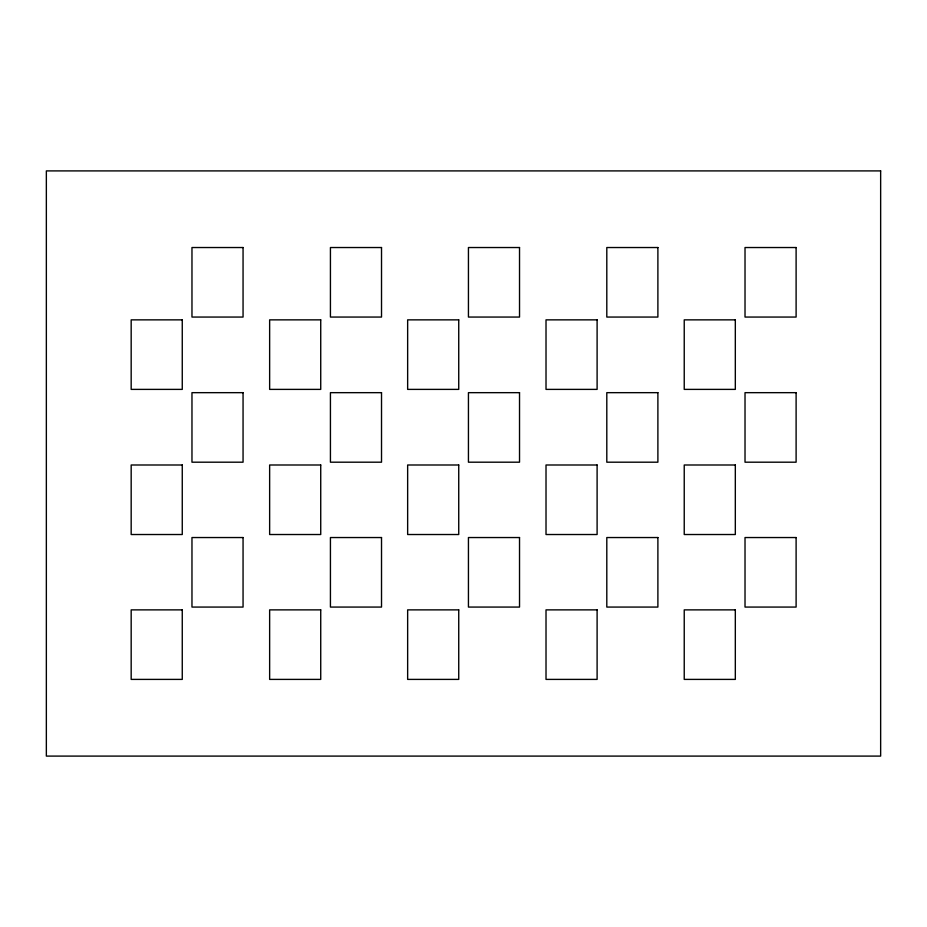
<?xml version="1.0" encoding="UTF-8"?>
<svg xmlns="http://www.w3.org/2000/svg" width="927" height="927" viewBox="0 0 927 927"><rect width="100%" height="100%" fill="white"/><g stroke="black" fill="none" stroke-linecap="round" stroke-linejoin="round"><path stroke-width="1.39" d="M880.65 170.904L46.35 170.904L46.35 756.096L880.65 756.096L880.65 170.904M243.059 247.532L191.97 247.532L191.97 317.057L243.059 317.057L243.059 247.532M381.518 247.532L330.429 247.532L330.429 317.057L381.518 317.057L381.518 247.532M519.526 247.532L468.436 247.532L468.436 317.057L519.526 317.057L519.526 247.532M657.892 247.532L606.803 247.532L606.803 317.057L657.892 317.057L657.892 247.532M796.108 247.532L745.018 247.532L745.018 317.057L796.108 317.057L796.108 247.532M182.26 319.861L131.171 319.861L131.171 389.386L182.26 389.386L182.26 319.861M320.73 319.861L269.641 319.861L269.641 389.386L320.73 389.386L320.73 319.861M458.738 319.861L407.648 319.861L407.648 389.386L458.738 389.386L458.738 319.861M597.104 319.861L546.015 319.861L546.015 389.386L597.104 389.386L597.104 319.861M735.32 319.861L684.23 319.861L684.23 389.386L735.32 389.386L735.32 319.861M243.059 392.666L191.97 392.666L191.97 462.191L243.059 462.191L243.059 392.666M381.518 392.666L330.429 392.666L330.429 462.191L381.518 462.191L381.518 392.666M519.526 392.666L468.436 392.666L468.436 462.191L519.526 462.191L519.526 392.666M657.892 392.666L606.803 392.666L606.803 462.191L657.892 462.191L657.892 392.666M796.108 392.666L745.018 392.666L745.018 462.191L796.108 462.191L796.108 392.666M182.26 464.995L131.171 464.995L131.171 534.52L182.26 534.52L182.26 464.995M320.73 464.995L269.641 464.995L269.641 534.52L320.73 534.52L320.73 464.995M458.738 464.995L407.648 464.995L407.648 534.52L458.738 534.52L458.738 464.995M597.104 464.995L546.015 464.995L546.015 534.52L597.104 534.52L597.104 464.995M735.32 464.995L684.23 464.995L684.23 534.52L735.32 534.52L735.32 464.995M243.059 537.544L191.97 537.544L191.97 607.069L243.059 607.069L243.059 537.544M381.518 537.544L330.429 537.544L330.429 607.069L381.518 607.069L381.518 537.544M519.526 537.544L468.436 537.544L468.436 607.069L519.526 607.069L519.526 537.544M657.892 537.544L606.803 537.544L606.803 607.069L657.892 607.069L657.892 537.544M796.108 537.544L745.018 537.544L745.018 607.069L796.108 607.069L796.108 537.544M182.26 609.873L131.171 609.873L131.171 679.398L182.26 679.398L182.26 609.873M320.73 609.873L269.641 609.873L269.641 679.398L320.73 679.398L320.73 609.873M458.738 609.873L407.648 609.873L407.648 679.398L458.738 679.398L458.738 609.873M597.104 609.873L546.015 609.873L546.015 679.398L597.104 679.398L597.104 609.873M735.32 609.873L684.23 609.873L684.23 679.398L735.32 679.398L735.32 609.873"/></g></svg>
